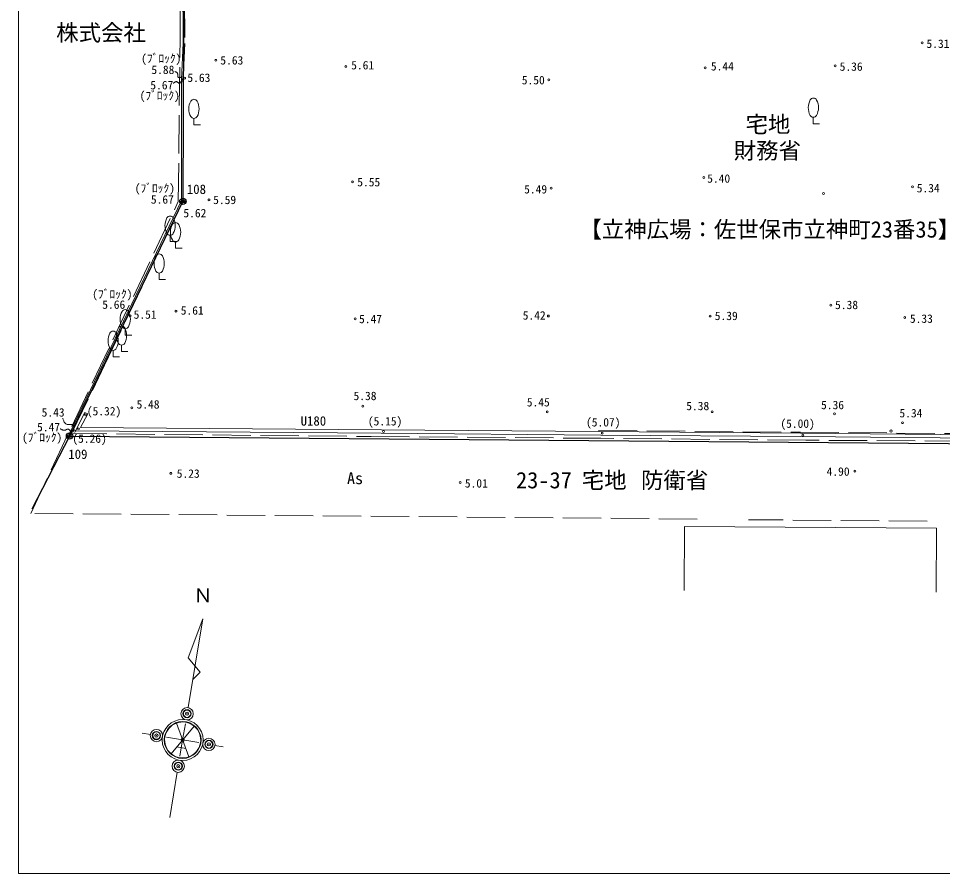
# Model space of a CAD drawing. Units: millimetres, scale not verified. Extents: x -107123 to 114729, y -74161 to 66839.
# Drawn here: x -107123 to -34941, y -74161 to -7334 of the extents above; entities that cross this region are included whole.
import ezdxf
from ezdxf.enums import TextEntityAlignment as Align

# ---------------------------------------------------------------- set-up
doc = ezdxf.new("R2010")
doc.units = ezdxf.units.MM
doc.header["$LTSCALE"] = 500
doc.header["$PDMODE"] = 32
doc.header["$PDSIZE"] = 250
doc.linetypes.add('DASHED', pattern=[7.5, 6, -1.5])
for name, color, linetype, lineweight in [('1-0_一 般', 7, 'Continuous', 9), ('1-2_躯体', 1, 'Continuous', 30), ('1-8_0', 8, 'Continuous', 13), ('1-F_0', 7, 'Continuous', 9)]:
    doc.layers.add(name, color=color, linetype=linetype, lineweight=lineweight)
doc.styles.add('ＭＳ ゴシック', font='')
doc.styles.get('ＭＳ ゴシック').set_extended_font_data('MS Gothic')

msp = doc.modelspace()

# ---------------------------------------------------------------- linework, layer by layer
at = {"layer": '1-0_一 般'}
for p, q in [((-94382.1, -12084), (-94247.7, -12091.1)), ((-93415.2, -15148), (-93416, -15648)), ((-45035.8, -15057), (-45040.5, -15557)), ((-93416, -15648), (-92916, -15648.9)), ((-45040.5, -15557), (-44540.5, -15561.6)), ((-95280.6, -24273.3), (-95281.6, -24773.3)), ((-95281.6, -24773.3), (-94781.6, -24774.3)), ((-94847.6, -24789.1), (-94846.8, -25289.1)), ((-94846.8, -25289.1), (-94346.8, -25288.3)), ((-96133.1, -27233.1), (-96134.3, -27733.1)), ((-96134.3, -27733.1), (-95634.3, -27734.4)), ((-98778.9, -31582.5), (-98777.3, -32082.5)), ((-98777.3, -32082.5), (-98277.3, -32080.9)), ((-99077, -32863.7), (-99078.7, -33363.7)), ((-99732, -33274.1), (-99734.6, -33774.1)), ((-99734.6, -33774.1), (-99234.6, -33776.6)), ((-99078.7, -33363.7), (-98578.7, -33365.4)), ((-101717.7, -38231.6), (-102275.4, -39307.8)), ((-55087.7, -47029.6), (-55125.7, -52029.5)), ((-35400.5, -47179.1), (-55087.7, -47029.6)), ((-35400.5, -47179.1), (-35438.5, -52178.9)), ((-93875.5, -61197.5), (-92715.8, -54253.6)), ((-92715.8, -54253.6), (-93874.2, -57304.5)), ((-95192.9, -64808.9), (-93401.7, -62636)), ((-94790.4, -62403.6), (-93804.2, -65041.3)), ((-97453.6, -63195.3), (-96822.3, -63300.8)), ((-95559.8, -63511.6), (-93034.8, -63933.3)), ((-91772.3, -64144.2), (-91141, -64249.6)), ((-94746, -64266.8), (-94050.2, -64383.2)), ((-95310.2, -69787.1), (-94719, -66247.5))]:
    msp.add_line(p, q, dxfattribs=at)
at = {"layer": '1-0_一 般', "linetype": 'DASHED'}
for p, q in [((-54099, -46456.2), (-106168.6, -46010.5)), ((-36137.6, -46622.4), (-50092.5, -46506.5))]:
    msp.add_line(p, q, dxfattribs=at)
for points in [[(-106168.6, -46010.5), (-94640.8, -21641.6), (-94502, -8883.7), (-94476.8, 5237.3)], [(-94210, 5426.5), (-94130.7, -9293.4), (-94247.7, -12091.1), (-94257.5, -21597)], [(-102973.3, -39780.6), (-100405.4, -34418.5), (-94257.5, -21597)], [(-61780.8, -39613.2), (-61781.3, -39538.5), (-46044, -39675.3), (-29619.7, -39804.5)], [(-103216.6, -39770.2), (-79583.8, -40009.1), (-61618.9, -40147.8)], [(-29580.3, -40389.2), (-45618.1, -40297.4), (-61618.9, -40147.8)]]:
    msp.add_lwpolyline(points, dxfattribs=at)
at = {"layer": '1-0_一 般'}
for points in [[(-94344.4, 5429.2), (-94265.2, -9271), (-94382.1, -12068.8), (-94398.6, -21563.7)], [(-94398.6, -21563.7), (-100542.9, -34354.7), (-103106, -39718.5), (-102973.3, -39780.6)], [(-101717.7, -38231.6), (-101937.7, -38131.4), (-102677.5, -39549.9), (-78792.5, -39738.4), (-61643.1, -39890)], [(-61780.8, -39613.2), (-78771.6, -39493.8), (-102275.4, -39307.8)], [(-29674.8, -39888.7), (-46034.5, -39757.5), (-61780.8, -39613.2)], [(-61643.1, -39890), (-46042.4, -40001.5), (-29653, -40156.3)], [(-93874.2, -57304.5), (-92927.7, -58435.9), (-93506.5, -58988.1)], [(-94508.1, -64985), (-94297.3, -63722.5), (-94086.4, -62460)]]:
    msp.add_lwpolyline(points, dxfattribs=at)
for centre, radius in [((-38964.9, -39575.4), 100), ((-93954.6, -61670.9), 480), ((-93954.6, -61670.9), 320), ((-93954.6, -61670.9), 288), ((-94297.3, -63722.5), 1600), ((-94297.3, -63722.5), 1440), ((-96348.9, -63379.8), 480), ((-96348.9, -63379.8), 320), ((-96348.9, -63379.8), 288), ((-92245.7, -64065.1), 480), ((-92245.7, -64065.1), 320), ((-92245.7, -64065.1), 288), ((-94639.9, -65774.1), 480), ((-94639.9, -65774.1), 320), ((-94639.9, -65774.1), 288)]:
    msp.add_circle(centre, radius, dxfattribs=at)
for centre, radius, start, end in [((-93413.1, -13931.4), 283.3, 27.97384, 151.82887), ((-44162.1, -14315.1), 1267.7, 151.21277, 207.71172), ((-45024.4, -13840.4), 283.3, 27.53473, 151.38976), ((-45903.7, -14298.8), 1275, 331.38976, 27.53473), ((-92547.2, -14399.5), 1267.7, 151.65188, 208.15083), ((-94288.9, -14396.5), 1275, 331.82887, 27.97384), ((-93414.7, -14864.7), 283.3, 207.97384, 331.82887), ((-45033.1, -14773.7), 283.3, 207.53473, 331.38976), ((-94412.4, -23525.1), 1267.7, 151.63471, 208.13366), ((-95278.1, -23056.6), 283.3, 27.95667, 151.8117), ((-96154, -23521.5), 1275, 331.8117, 27.95667), ((-93982.2, -24037.7), 1267.7, 151.84572, 208.34467), ((-94849.6, -23572.5), 283.3, 28.16768, 152.02271), ((-95723.9, -24040.6), 1275, 332.02271, 28.16768), ((-95280, -23990), 283.3, 207.95667, 331.8117), ((-94848.1, -24505.8), 283.3, 208.16768, 332.02271), ((-95264.6, -26485.3), 1267.7, 151.61023, 208.10917), ((-96130.1, -26016.5), 283.3, 27.93219, 151.78721), ((-97006.3, -26481), 1275, 331.78721, 27.93219), ((-96132.4, -26949.8), 283.3, 207.93219, 331.78721), ((-97914.6, -30829.7), 1267.7, 151.9343, 208.43325), ((-98782.8, -30365.8), 283.3, 28.25626, 152.11129), ((-99656.3, -30835.3), 1275, 332.11129, 28.25626), ((-98207.8, -32116.6), 1267.7, 151.55935, 208.0583), ((-99072.9, -31647), 283.3, 27.88131, 151.73634), ((-98779.8, -31299.2), 283.3, 208.25626, 332.11129), ((-99949.5, -32110.8), 1275, 331.73634, 27.88131), ((-98861.6, -32528.5), 1267.7, 151.46003, 207.95898), ((-99725.9, -32057.5), 283.3, 27.78199, 151.63701), ((-100603.2, -32519.7), 1275, 331.63701, 27.78199), ((-99730.6, -32990.8), 283.3, 207.78199, 331.63701), ((-99076, -32580.4), 283.3, 207.88131, 331.73634), ((-94297.3, -63722.5), 1408, 110.5, 230.5), ((-94297.3, -63722.5), 1408, 50.5, 110.5), ((-94297.3, -63722.5), 1408, 290.5, 50.5), ((-94297.3, -63722.5), 1408, 230.5, 290.5)]:
    msp.add_arc(centre, radius, start, end, dxfattribs=at)
for p in [(-93954.6, -61670.9), (-96348.9, -63379.8), (-94297.3, -63722.5), (-92245.7, -64065.1), (-94639.9, -65774.1)]:
    msp.add_point(p, dxfattribs=at)
at = {"layer": '1-2_躯体'}
msp.add_line((-103132.8, -39969.1), (-106069.7, -45676.1), dxfattribs=at)
msp.add_lwpolyline([(6088.7, -40899), (8073.6, 4038.8), (-62829.6, 10042.1), (-75424.2, 11611.3), (-87178.9, 13362.3), (-92161.9, 15319.6), (-94091.9, 16256.2), (-94192.9, 5468), (-94275.8, -21622.7), (-103132.8, -39969.1)], close=True, dxfattribs=at)
for centre in [(-94275.8, -21622.7), (-103132.8, -39969.1)]:
    msp.add_circle(centre, 250, dxfattribs=at)
for p in [(-94275.8, -21622.7), (-103132.8, -39969.1)]:
    msp.add_point(p, dxfattribs=at)
at = {"layer": '1-8_0'}
for points in [[(-94399.8, -11926.4), (-94416.9, -11934), (-94434.1, -11941), (-94451.7, -11947.3), (-94469.6, -11952.7), (-94487.7, -11957), (-94506.2, -11960.2), (-94525, -11962.1), (-94544, -11962.6), (-94563.4, -11961.4), (-94583.1, -11958.6), (-94603.2, -11953.9), (-94623.5, -11947.2), (-94651.8, -11931.6), (-94670.5, -11910.6), (-94681.4, -11885), (-94686.4, -11855.7), (-94687.1, -11823.6), (-94685.4, -11789.6), (-94683, -11754.5), (-94681.6, -11719.2), (-94683.1, -11684.6), (-94689.2, -11651.5), (-94701.7, -11620.8), (-94722.4, -11593.5), (-94737.2, -11579), (-94751.5, -11565.9), (-94765.6, -11553.9), (-94779.5, -11543), (-94793.5, -11533.1), (-94807.7, -11524), (-94822.5, -11515.6), (-94837.9, -11507.7), (-94854.1, -11500.2), (-94871.3, -11493), (-94889.8, -11486), (-94909.7, -11479)], [(-94413.7, -12238.6), (-94418, -12253.7), (-94422.8, -12268.7), (-94428.2, -12283.5), (-94434.3, -12298.1), (-94441.3, -12312.3), (-94449.2, -12326), (-94458.1, -12339.2), (-94468.1, -12351.9), (-94479.3, -12363.8), (-94491.9, -12375), (-94505.8, -12385.3), (-94521.2, -12394.6), (-94545.9, -12403.7), (-94569, -12403.9), (-94590.8, -12396.8), (-94611.7, -12384.1), (-94632.1, -12367.2), (-94652.4, -12347.9), (-94673, -12327.7), (-94694.3, -12308.3), (-94716.6, -12291.1), (-94740.4, -12277.8), (-94766, -12270.1), (-94793.8, -12269.4), (-94818.4, -12273.3), (-94841.2, -12278.9), (-94862.5, -12286), (-94882.4, -12294.7), (-94901.1, -12304.8), (-94918.9, -12316.2), (-94936, -12328.9), (-94952.5, -12342.8), (-94968.7, -12357.8), (-94984.7, -12373.8), (-95000.8, -12390.7), (-95017.2, -12408.5)], [(-102779.2, -39489.4), (-102784.3, -39448.8), (-102789.4, -39408.3), (-102795.2, -39368.2), (-102802.1, -39328.8), (-102810.8, -39290.3), (-102821.8, -39253.3), (-102835.6, -39218), (-102852.8, -39184.7), (-102873.9, -39153.7), (-102899.5, -39125.5), (-102930.2, -39100.3), (-102966.5, -39078.4), (-102996.4, -39066), (-103025.4, -39059), (-103053.9, -39056.5), (-103082, -39057.5), (-103109.8, -39060.9), (-103137.7, -39065.7), (-103165.7, -39071), (-103194, -39075.6), (-103223, -39078.6), (-103252.7, -39079.1), (-103283.3, -39075.9), (-103315, -39068), (-103367.5, -39047.2), (-103413.4, -39021.5), (-103453.3, -38991.1), (-103488.1, -38956.6), (-103518.4, -38918.4), (-103545.1, -38876.8), (-103568.8, -38832.2), (-103590.3, -38785.1), (-103610.3, -38735.8), (-103629.5, -38684.7), (-103648.8, -38632.3), (-103668.8, -38579)], [(-103060, -39613.8), (-103071.7, -39592.6), (-103083.4, -39571.7), (-103095.4, -39551.4), (-103107.9, -39531.9), (-103121.1, -39513.3), (-103135.3, -39495.9), (-103150.6, -39479.8), (-103167.4, -39465.3), (-103185.7, -39452.5), (-103205.9, -39441.8), (-103228.1, -39433.2), (-103252.6, -39427), (-103275.9, -39424.4), (-103297.3, -39425.8), (-103317.2, -39430.3), (-103336, -39437.5), (-103354.1, -39446.5), (-103371.9, -39456.9), (-103389.7, -39467.9), (-103407.8, -39478.9), (-103426.8, -39489.3), (-103446.9, -39498.4), (-103468.4, -39505.6), (-103491.9, -39510.2), (-103528.8, -39513.5), (-103563.1, -39513.9), (-103595.5, -39511.6), (-103626.2, -39506.8), (-103655.8, -39499.6), (-103684.8, -39490.3), (-103713.6, -39479), (-103742.8, -39466.1), (-103772.7, -39451.6), (-103803.8, -39435.7), (-103836.7, -39418.8), (-103871.7, -39401)]]:
    msp.add_lwpolyline(points, dxfattribs=at)
for centre in [(-36532, -9243.3), (-91701.6, -10604.2), (-81556.6, -11077.6), (-53481.2, -11190.7), (-43333.2, -11029.9), (-94314.7, -12218.3), (-94307, -11967.1), (-94138, -11996.1), (-65691.3, -12131.4), (-81019.8, -20107.8), (-53576.9, -19763), (-65515.4, -20595), (-44242.5, -21004.4), (-37277.7, -20502.2), (-94382.1, -21672.1), (-94138.7, -21655.3), (-92240.2, -21507.6), (-94818.7, -30199.9), (-43665.7, -29732), (-98571.5, -30427.9), (-98390.5, -30573.2), (-80831.6, -30818), (-65732.4, -30588.4), (-53084.9, -30589.1), (-37895.9, -30703), (-101886.3, -38323.5), (-98260.1, -37757.6), (-80232.4, -37636.2), (-65813.6, -38074.1), (-52927.6, -38065.8), (-43373.4, -38229.5), (-38058.8, -38925.1), (-102991.7, -39644.6), (-102754.7, -39586.8), (-102426.8, -39416.6), (-78618.5, -39619.8), (-61516.7, -39753), (-45860.7, -39902.7), (-95213.6, -42883.7), (-41778.7, -42721.8), (-72620.4, -43609.9)]:
    msp.add_circle(centre, 75, dxfattribs=at)
at = {"layer": '1-F_0'}
for q in [(-107122.8, 66839), (97877.2, -74161)]:
    msp.add_line((-107122.8, -74161), q, dxfattribs=at)

# ---------------------------------------------------------------- texts
at = {"layer": '1-0_一 般', "style": 'ＭＳ ゴシック'}
for s, height, p in [('U180', 733.1, (-85081.8, -39373.5)), ('As', 916.4, (-81457.6, -44004.6))]:
    msp.add_text(s, height=height, dxfattribs=at).set_placement(p, align=Align.BOTTOM_LEFT)
msp.add_text('Ｎ', height=1100, rotation=0.018, dxfattribs=at).set_placement((-93457.8, -53304.7), align=Align.BOTTOM_LEFT)
at = {"layer": '1-2_躯体', "style": 'ＭＳ ゴシック'}
for s, height, p in [('株式会社', 1283, (-104173.7, -9473.2)), ('宅地', 1283, (-50329.5, -16633.9)), ('財務省', 1283, (-51244, -18688.1)), ('108', 733.1, (-93971.3, -21265)), ('【立神広場：佐世保市立神町23番35】', 1283, (-63302.6, -24844.6)), ('109', 733.1, (-103230.7, -41974.2)), ('23-37', 1283, (-68258.9, -44444.2)), ('宅地', 1283, (-63117.5, -44444.2)), ('防衛省', 1283, (-58490.2, -44444.2))]:
    msp.add_text(s, height=height, dxfattribs=at).set_placement(p, align=Align.BOTTOM_LEFT)
at = {"layer": '1-8_0', "color": 7, "style": 'ＭＳ ゴシック'}
for s, p in [('5.31', (-36194.5, -9834)), ('(ﾌﾞﾛｯｸ)', (-97546.4, -10986.9)), ('5.63', (-91355.5, -11131.6)), ('5.61', (-81133.5, -11513.4)), ('5.44', (-53035, -11597.4)), ('5.36', (-42975.2, -11620.5)), ('5.88', (-96741.1, -11874)), ('5.67', (-96824.2, -13071.7)), ('5.63', (-93929.2, -12492.7)), ('5.50', (-67805.7, -12681.7)), ('(ﾌﾞﾛｯｸ)', (-97663.5, -13889.8)), ('(ﾌﾞﾛｯｸ)', (-98046.8, -21129.4)), ('5.55', (-80659.3, -20653)), ('5.40', (-53322.7, -20368.2)), ('5.49', (-67621.1, -21208.8)), ('5.34', (-36955.1, -21122.7)), ('5.67', (-96779.6, -22004.9)), ('5.59', (-91914.6, -22038.4)), ('5.62', (-94242, -23072.8)), ('(ﾌﾞﾛｯｸ)', (-101368.1, -29404.8)), ('5.66', (-100578.8, -30222.3)), ('5.38', (-43333.4, -30246.3)), ('5.51', (-98127.1, -30999.6)), ('5.61', (-94450.4, -30681.3)), ('5.42', (-67735.8, -31068.8)), ('5.39', (-52732.5, -31103)), ('5.47', (-80519.5, -31348.5)), ('5.33', (-37489.6, -31319.4)), ('5.38', (-80950.2, -37360.2)), ('5.48', (-97898.4, -38021)), ('5.45', (-67414.3, -37854.9)), ('5.38', (-54961.7, -38145.2)), ('5.36', (-44427.3, -38068.3)), ('5.43', (-105316.1, -38647.6)), ('(5.32)', (-101785.1, -38553.1)), ('5.34', (-38304.6, -38707.8)), ('5.47', (-105670.1, -39797.9)), ('(5.15)', (-79831.5, -39338.8)), ('(5.07)', (-62790.1, -39418.8)), ('(5.00)', (-47605.5, -39524.1)), ('(ﾌﾞﾛｯｸ)', (-106852.3, -40605.5)), ('(5.26)', (-102915.4, -40696.5)), ('5.23', (-94761.9, -43429.6)), ('4.90', (-43994.4, -43270.5)), ('5.01', (-72254, -44192.2))]:
    msp.add_text(s, height=659.8, dxfattribs=at).set_placement(p, align=Align.BOTTOM_LEFT)

doc.saveas('drawing.dxf')
